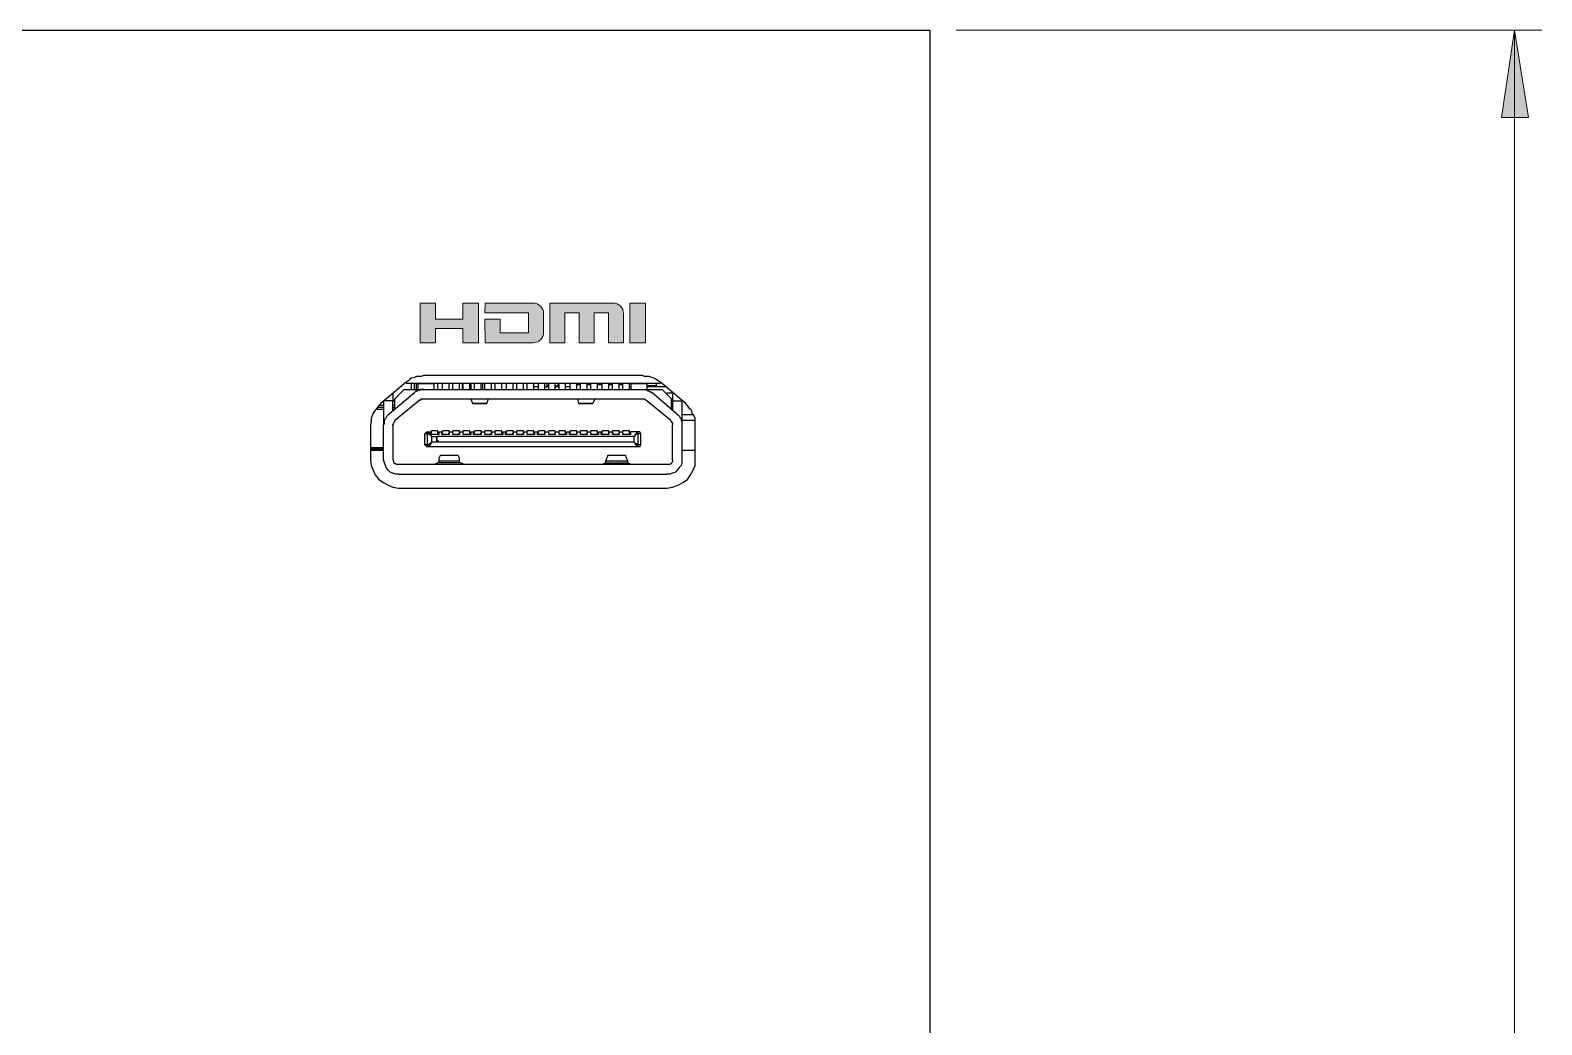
# Model space of a CAD drawing. Header units: inches. Extents: x 45 to 557, y 129 to 755.
# Drawn here: x 395.9 to 556.9, y 579.3 to 685.3 of the extents above; entities that cross this region are included whole.
import ezdxf

# ---------------------------------------------------------------- set-up
doc = ezdxf.new("R2010")
doc.units = ezdxf.units.IN
doc.header["$MEASUREMENT"] = 0
for name, color, linetype in [('Annotations', 7, 'Continuous'), ('Brain', 7, 'Continuous'), ('Silk screen', 7, 'Continuous')]:
    doc.layers.add(name, color=color, linetype=linetype)

# ---------------------------------------------------------------- blocks, each defined once
blk = doc.blocks.new('block 41')
at = {"layer": 'Silk screen', "true_color": 0xffffff}
h = blk.add_hatch(color=7, dxfattribs=at)
h.dxf.hatch_style = 2
h.paths.add_polyline_path([(441.94, 656.22), (443.62, 656.22), (443.62, 651.99), (441.94, 651.99), (441.94, 653.51), (439.05, 653.51), (439.05, 651.99), (437.4, 651.99), (437.4, 656.22), (439.05, 656.22), (439.05, 654.49), (441.94, 654.49)])
h = blk.add_hatch(color=7, dxfattribs=at)
h.dxf.hatch_style = 2
edge = h.paths.add_edge_path()
edge.add_spline(control_points=[(450.55, 655.11), (450.55, 655.11), (450.55, 653.1), (450.55, 653.1), (450.55, 652.79), (450.44, 652.53), (450.22, 652.31), (450, 652.1), (449.74, 651.99), (449.44, 651.99), (449.44, 651.99), (444.32, 651.99), (444.32, 651.99), (444.32, 651.99), (444.31, 654.49), (444.31, 654.49), (444.31, 654.49), (445.92, 654.49), (445.92, 654.49), (445.92, 654.49), (445.92, 653.04), (445.92, 653.04), (445.92, 653.04), (448.95, 653.04), (448.95, 653.04), (448.95, 653.04), (448.95, 655.17), (448.95, 655.17), (448.95, 655.17), (444.31, 655.17), (444.31, 655.17), (444.31, 655.17), (444.32, 656.22), (444.32, 656.22), (444.32, 656.22), (449.44, 656.22), (449.44, 656.22), (449.74, 656.22), (450, 656.11), (450.22, 655.9), (450.44, 655.68), (450.55, 655.42), (450.55, 655.11), (450.55, 655.11), (450.55, 655.11), (450.55, 655.11)], knot_values=[0, 0, 0, 0, 1, 1, 1, 2, 2, 2, 3, 3, 3, 4, 4, 4, 5, 5, 5, 6, 6, 6, 7, 7, 7, 8, 8, 8, 9, 9, 9, 10, 10, 10, 11, 11, 11, 12, 12, 12, 13, 13, 13, 14, 14, 14, 15, 15, 15, 15], degree=3, periodic=1)
h = blk.add_hatch(color=7, dxfattribs=at)
h.dxf.hatch_style = 2
edge = h.paths.add_edge_path()
edge.add_spline(control_points=[(459.07, 655.11), (459.07, 655.11), (459.07, 651.99), (459.07, 651.99), (459.07, 651.99), (457.47, 651.99), (457.47, 651.99), (457.47, 651.99), (457.47, 655.17), (457.47, 655.17), (457.47, 655.17), (455.94, 655.17), (455.94, 655.17), (455.94, 655.17), (455.94, 651.99), (455.94, 651.99), (455.94, 651.99), (454.35, 651.99), (454.35, 651.99), (454.35, 651.99), (454.35, 655.17), (454.35, 655.17), (454.35, 655.17), (452.82, 655.17), (452.82, 655.17), (452.82, 655.17), (452.82, 651.99), (452.82, 651.99), (452.82, 651.99), (451.22, 651.99), (451.22, 651.99), (451.22, 651.99), (451.22, 656.22), (451.22, 656.22), (451.22, 656.22), (457.97, 656.22), (457.97, 656.22), (458.27, 656.22), (458.53, 656.11), (458.75, 655.9), (458.96, 655.68), (459.07, 655.42), (459.07, 655.11), (459.07, 655.11), (459.07, 655.11), (459.07, 655.11)], knot_values=[0, 0, 0, 0, 1, 1, 1, 2, 2, 2, 3, 3, 3, 4, 4, 4, 5, 5, 5, 6, 6, 6, 7, 7, 7, 8, 8, 8, 9, 9, 9, 10, 10, 10, 11, 11, 11, 12, 12, 12, 13, 13, 13, 14, 14, 14, 15, 15, 15, 15], degree=3, periodic=1)
h = blk.add_hatch(color=7, dxfattribs=at)
h.dxf.hatch_style = 2
h.paths.add_polyline_path([(461.4, 653.51), (461.4, 651.99), (459.75, 651.99), (459.75, 656.22), (461.4, 656.22), (461.4, 654.49), (461.4, 653.92)])
at = {"layer": 'Silk screen', "lineweight": 0}
for points in [[(441.94, 656.22), (443.62, 656.22), (443.62, 651.99), (441.94, 651.99), (441.94, 653.51), (439.05, 653.51), (439.05, 651.99), (437.4, 651.99), (437.4, 656.22), (439.05, 656.22), (439.05, 654.49), (441.94, 654.49), (441.94, 656.22)], [(461.4, 653.51), (461.4, 651.99), (459.75, 651.99), (459.75, 656.22), (461.4, 656.22), (461.4, 654.49), (461.4, 653.92), (461.4, 653.51)]]:
    blk.add_lwpolyline(points, dxfattribs=at)
for points in [[(450.55, 655.11), (450.55, 655.11), (450.55, 653.1), (450.55, 653.1), (450.55, 652.79), (450.44, 652.53), (450.22, 652.31), (450, 652.1), (449.74, 651.99), (449.44, 651.99), (449.44, 651.99), (444.32, 651.99), (444.32, 651.99), (444.32, 651.99), (444.31, 654.49), (444.31, 654.49), (444.31, 654.49), (445.92, 654.49), (445.92, 654.49), (445.92, 654.49), (445.92, 653.04), (445.92, 653.04), (445.92, 653.04), (448.95, 653.04), (448.95, 653.04), (448.95, 653.04), (448.95, 655.17), (448.95, 655.17), (448.95, 655.17), (444.31, 655.17), (444.31, 655.17), (444.31, 655.17), (444.32, 656.22), (444.32, 656.22), (444.32, 656.22), (449.44, 656.22), (449.44, 656.22), (449.74, 656.22), (450, 656.11), (450.22, 655.9), (450.44, 655.68), (450.55, 655.42), (450.55, 655.11), (450.55, 655.11), (450.55, 655.11), (450.55, 655.11)], [(459.07, 655.11), (459.07, 655.11), (459.07, 651.99), (459.07, 651.99), (459.07, 651.99), (457.47, 651.99), (457.47, 651.99), (457.47, 651.99), (457.47, 655.17), (457.47, 655.17), (457.47, 655.17), (455.94, 655.17), (455.94, 655.17), (455.94, 655.17), (455.94, 651.99), (455.94, 651.99), (455.94, 651.99), (454.35, 651.99), (454.35, 651.99), (454.35, 651.99), (454.35, 655.17), (454.35, 655.17), (454.35, 655.17), (452.82, 655.17), (452.82, 655.17), (452.82, 655.17), (452.82, 651.99), (452.82, 651.99), (452.82, 651.99), (451.22, 651.99), (451.22, 651.99), (451.22, 651.99), (451.22, 656.22), (451.22, 656.22), (451.22, 656.22), (457.97, 656.22), (457.97, 656.22), (458.27, 656.22), (458.53, 656.11), (458.75, 655.9), (458.96, 655.68), (459.07, 655.42), (459.07, 655.11), (459.07, 655.11), (459.07, 655.11), (459.07, 655.11)]]:
    blk.add_open_spline(points, degree=3, knots=[0, 0, 0, 0, 1, 1, 1, 2, 2, 2, 3, 3, 3, 4, 4, 4, 5, 5, 5, 6, 6, 6, 7, 7, 7, 8, 8, 8, 9, 9, 9, 10, 10, 10, 11, 11, 11, 12, 12, 12, 13, 13, 13, 14, 14, 14, 15, 15, 15, 15], dxfattribs=at)
blk = doc.blocks.new('block 40')
at = {"layer": 'Silk screen'}
blk.add_blockref('block 41', (0, 0), dxfattribs=at)

msp = doc.modelspace()

# ---------------------------------------------------------------- hatches: boundary and pattern name
at = {"layer": 'Annotations', "true_color": 0xffffff}
h = msp.add_hatch(color=7, dxfattribs=at)
h.dxf.hatch_style = 2
h.paths.add_polyline_path([(554, 685.3), (555.5, 676), (552.6, 676)])
h.paths.add_polyline_path([(554, 345.2), (552.6, 354.5), (555.5, 354.5)])

# ---------------------------------------------------------------- linework, layer by layer
at = {"layer": 'Annotations', "color": 7, "lineweight": 18, "true_color": 0xffffff}
for points in [[(494.5, 685.3), (556.9, 685.3)], [(554, 685.3), (555.5, 676), (552.6, 676), (554, 685.3)], [(554, 345.2), (554, 685.3)]]:
    msp.add_lwpolyline(points, dxfattribs=at)
at = {"layer": 'Annotations', "lineweight": 0}
msp.add_lwpolyline([(554, 685.3), (555.5, 676), (552.6, 676)], dxfattribs=at)
at = {"layer": 'Brain', "color": 7, "lineweight": 25, "true_color": 0xffffff}
for points in [[(264.9, 685.3), (491.7, 685.3)], [(491.7, 685.3), (491.7, 345.2)], [(435.9, 647.8), (433.2, 645.5)], [(437.8, 648.5), (437.5, 648.4), (437.3, 648.4), (437, 648.4), (436.8, 648.3), (436.5, 648.2), (436.3, 648.1), (436.1, 647.9), (435.9, 647.8)], [(435.9, 647.7), (463, 647.7)], [(436.5, 647), (436.5, 647.7)], [(436.8, 647), (436.8, 647.7)], [(437, 647), (437, 647.7)], [(438.9, 647.6), (437.2, 647.6)], [(437.2, 647), (437.2, 647.6)], [(461.1, 648.5), (437.8, 648.5)], [(438.6, 647.6), (438.6, 647.6), (438.6, 647.7)], [(438.9, 647), (438.9, 647.6)], [(439.3, 647), (439.3, 647.2), (439.3, 647.3), (439.3, 647.4), (439.3, 647.5), (439.3, 647.6), (439.3, 647.7)], [(439.8, 647), (439.8, 647.2), (439.8, 647.3), (439.8, 647.4), (439.8, 647.5), (439.8, 647.6), (439.8, 647.7)], [(440.5, 647), (440.5, 647.2), (440.5, 647.3), (440.5, 647.4), (440.5, 647.5), (440.5, 647.6), (440.5, 647.7)], [(440.9, 647), (440.9, 647.2), (440.9, 647.3), (440.9, 647.4), (440.9, 647.5), (440.9, 647.6), (440.9, 647.7)], [(441.6, 647), (441.6, 647.2), (441.6, 647.3), (441.6, 647.4), (441.6, 647.5), (441.6, 647.6), (441.6, 647.7)], [(441.9, 647.7), (441.9, 647.7)], [(441.9, 647), (441.9, 647.7)], [(441.9, 647), (441.9, 647.7)], [(442, 647), (442, 647.2), (442, 647.3), (442, 647.4), (442, 647.5), (442, 647.6), (442, 647.7)], [(442.7, 647), (442.7, 647.2), (442.7, 647.3), (442.7, 647.4), (442.7, 647.5), (442.7, 647.6), (442.7, 647.7)], [(442.8, 647.7), (442.8, 647)], [(442.8, 647), (442.8, 647.7)], [(443.2, 647), (443.2, 647.2), (443.2, 647.3), (443.2, 647.4), (443.2, 647.5), (443.2, 647.6), (443.2, 647.7)], [(443.9, 647), (443.9, 647.2), (443.9, 647.3), (443.9, 647.4), (443.9, 647.5), (443.9, 647.6), (443.9, 647.7)], [(444.1, 647.7), (444.1, 647.7)], [(444.1, 647), (444.1, 647.7)], [(444.1, 647), (444.1, 647.7)], [(444.3, 647), (444.3, 647.2), (444.3, 647.3), (444.3, 647.4), (444.3, 647.5), (444.3, 647.6), (444.3, 647.7)], [(445, 647), (445, 647.2), (445, 647.3), (445, 647.4), (445, 647.5), (445, 647.6), (445, 647.7)], [(445.4, 647), (445.4, 647.2), (445.4, 647.3), (445.4, 647.4), (445.4, 647.5), (445.4, 647.6), (445.4, 647.7)], [(446.1, 647), (446.1, 647.2), (446.1, 647.3), (446.1, 647.4), (446.1, 647.5), (446.1, 647.6), (446.1, 647.7)], [(446.6, 647), (446.6, 647.2), (446.6, 647.3), (446.6, 647.4), (446.6, 647.5), (446.6, 647.6), (446.6, 647.7)], [(447.3, 647), (447.3, 647.2), (447.3, 647.3), (447.3, 647.4), (447.3, 647.5), (447.3, 647.6), (447.3, 647.7)], [(447.7, 647), (447.7, 647.2), (447.7, 647.3), (447.7, 647.4), (447.7, 647.5), (447.7, 647.6), (447.7, 647.7)], [(448.4, 647), (448.4, 647.2), (448.4, 647.3), (448.4, 647.4), (448.4, 647.5), (448.4, 647.6), (448.4, 647.7)], [(448.8, 647), (448.8, 647.2), (448.8, 647.3), (448.8, 647.4), (448.8, 647.5), (448.8, 647.6), (448.8, 647.7)], [(449.5, 647), (449.5, 647.2), (449.5, 647.3), (449.5, 647.4), (449.5, 647.5), (449.5, 647.6), (449.5, 647.7)], [(450, 647), (450, 647.2), (450, 647.3), (450, 647.4), (450, 647.5), (450, 647.6), (450, 647.7)], [(450.7, 647), (450.7, 647.2), (450.7, 647.3), (450.7, 647.4), (450.7, 647.5), (450.7, 647.6), (450.7, 647.7)], [(450.9, 647.7), (450.9, 647.4)], [(450.9, 647.3), (450.9, 647.3), (450.9, 647.4)], [(450.9, 647.4), (451.1, 647.4)], [(451.1, 647), (451.1, 647.2), (451.1, 647.3), (451.1, 647.4), (451.1, 647.5), (451.1, 647.6), (451.1, 647.7)], [(451.8, 647), (451.8, 647.2), (451.8, 647.3), (451.8, 647.4), (451.8, 647.5), (451.8, 647.6), (451.8, 647.7)], [(451.8, 647.4), (452.1, 647.4)], [(452.1, 647.4), (452.1, 647.7)], [(452.1, 647.3), (452.1, 647.3), (452.1, 647.4)], [(452.2, 647), (452.2, 647.2), (452.2, 647.3), (452.2, 647.4), (452.2, 647.5), (452.2, 647.6), (452.2, 647.7)], [(452.9, 647), (452.9, 647.2), (452.9, 647.3), (452.9, 647.4), (452.9, 647.5), (452.9, 647.6), (452.9, 647.7)], [(453.4, 647), (453.4, 647.2), (453.4, 647.3), (453.4, 647.4), (453.4, 647.5), (453.4, 647.6), (453.4, 647.7)], [(454.1, 647), (454.1, 647.2), (454.1, 647.3), (454.1, 647.4), (454.1, 647.5), (454.1, 647.6), (454.1, 647.7)], [(454.3, 647.5), (454.2, 647.5), (454.1, 647.5)], [(454.5, 647.5), (454.3, 647.5)], [(454.5, 647), (454.5, 647.2), (454.5, 647.3), (454.5, 647.4), (454.5, 647.5), (454.5, 647.6), (454.5, 647.7)], [(455.2, 647), (455.2, 647.2), (455.2, 647.3), (455.2, 647.4), (455.2, 647.5), (455.2, 647.6), (455.2, 647.7)], [(455.6, 647.5), (455.2, 647.5)], [(455.6, 647), (455.6, 647.2), (455.6, 647.3), (455.6, 647.4), (455.6, 647.5), (455.6, 647.6), (455.6, 647.7)], [(456.3, 647), (456.3, 647.2), (456.3, 647.3), (456.3, 647.4), (456.3, 647.5), (456.3, 647.6), (456.3, 647.7)], [(456.8, 647.5), (456.3, 647.5)], [(456.8, 647), (456.8, 647.2), (456.8, 647.3), (456.8, 647.4), (456.8, 647.5), (456.8, 647.6), (456.8, 647.7)], [(457.5, 647), (457.5, 647.2), (457.5, 647.3), (457.5, 647.4), (457.5, 647.5), (457.5, 647.6), (457.5, 647.7)], [(457.9, 647.5), (457.5, 647.5)], [(457.9, 647), (457.9, 647.2), (457.9, 647.3), (457.9, 647.4), (457.9, 647.5), (457.9, 647.6), (457.9, 647.7)], [(458.6, 647), (458.6, 647.2), (458.6, 647.3), (458.6, 647.4), (458.6, 647.5), (458.6, 647.6), (458.6, 647.7)], [(459, 647.5), (458.6, 647.5)], [(459, 647), (459, 647.2), (459, 647.3), (459, 647.4), (459, 647.5), (459, 647.6), (459, 647.7)], [(459, 647.5), (459, 647.5)], [(459.7, 647), (459.7, 647.2), (459.7, 647.3), (459.7, 647.4), (459.7, 647.5), (459.7, 647.6), (459.7, 647.7)], [(461.6, 647.6), (459.9, 647.6)], [(459.9, 647), (459.9, 647.6)], [(463, 647.8), (462.8, 647.9), (462.5, 648.1), (462.3, 648.2), (462.1, 648.3), (461.8, 648.4), (461.6, 648.4), (461.3, 648.4), (461.1, 648.5)], [(461.4, 647.7), (461.4, 647.6)], [(461.6, 647), (461.6, 647.6)], [(462.6, 647.4), (461.6, 647.4)], [(462.6, 647.4), (462.6, 647.7)], [(462.6, 647.3), (462.6, 647.3), (462.6, 647.4)], [(465.7, 645.5), (463, 647.8)], [(433.5, 645.8), (433.5, 645.8)], [(433.5, 645.8), (433.5, 645.8)], [(433.5, 645.8), (433.5, 643.2)], [(434.5, 645.8), (433.5, 645.8)], [(434.1, 644.4), (436.8, 646.7)], [(434.5, 646.6), (434.5, 645.8)], [(434.5, 645.8), (434.7, 645.8)], [(434.5, 644.8), (434.5, 645.8)], [(435.7, 647), (434.7, 646)], [(434.7, 644.9), (434.7, 646)], [(437.4, 645.9), (434.7, 643.7)], [(435.7, 647), (437.8, 647)], [(437.8, 647), (437.7, 647), (437.5, 647), (437.4, 647), (437.3, 646.9), (437.1, 646.9), (437, 646.8), (436.9, 646.8), (436.8, 646.7)], [(437.4, 645.9), (437.5, 645.9), (437.5, 646), (437.6, 646), (437.7, 646), (437.8, 646)], [(437.8, 647), (461.1, 647)], [(437.8, 646), (461.1, 646)], [(442.8, 646), (443, 645.5)], [(444.5, 645.5), (444.7, 646)], [(450, 647.3), (450, 647.3), (449.8, 647.3), (449.7, 647.3), (449.6, 647.3), (449.5, 647.3)], [(450, 647.3), (449.5, 647.3)], [(450.7, 647.3), (450.9, 647.3)], [(451.1, 647.3), (450.7, 647.3)], [(452.2, 647.3), (451.8, 647.3)], [(452.1, 647.3), (452.2, 647.3)], [(453.4, 647.3), (453.4, 647.3), (453.3, 647.3), (453.2, 647.3), (453, 647.3), (452.9, 647.3)], [(453.4, 647.3), (452.9, 647.3)], [(454.3, 645.5), (454.2, 646)], [(456, 646), (455.8, 645.5)], [(459.9, 647.3), (459.7, 647.3)], [(461.1, 647), (463.2, 647)], [(461.1, 647), (461.2, 647), (461.3, 647), (461.5, 647), (461.6, 646.9), (461.7, 646.9), (461.8, 646.8), (461.9, 646.8), (462.1, 646.7)], [(461.1, 646), (461.1, 646), (461.2, 646), (461.3, 646), (461.4, 645.9)], [(464.1, 643.7), (461.4, 645.9)], [(463.6, 647.3), (461.6, 647.3)], [(464.7, 644.4), (462.1, 646.7)], [(463.2, 647), (464.2, 646)], [(464.3, 646.6), (463.7, 646.6)], [(464.2, 644.9), (464.2, 646)], [(464.3, 646.6), (464.3, 645.8)], [(464.3, 645.8), (464.3, 644.8)], [(464.3, 645.8), (465.3, 645.8)], [(465.3, 645.8), (465.3, 645.8)], [(465.3, 645.8), (465.3, 643.2)], [(433.2, 645.5), (433, 645.3), (432.8, 645), (432.6, 644.8), (432.4, 644.5), (432.3, 644.2), (432.2, 643.9), (432.2, 643.6), (432.1, 643.2)], [(432.7, 644.9), (433.5, 644.9)], [(433.5, 645.1), (432.8, 645.1)], [(433.5, 645.3), (433, 645.3)], [(433.5, 643.2), (433.6, 643.4), (433.6, 643.6), (433.6, 643.7), (433.7, 643.9), (433.8, 644), (433.9, 644.2), (434, 644.3), (434.1, 644.4)], [(434.7, 645.3), (434.5, 645.3)], [(434.7, 645.1), (434.5, 645.1)], [(434.5, 644.9), (434.7, 644.9)], [(443, 645.5), (443, 645.5)], [(444.5, 645.5), (443, 645.5)], [(443, 645.5), (444.5, 645.5)], [(444.5, 645.5), (444.5, 645.5)], [(454.3, 645.5), (454.3, 645.5)], [(455.8, 645.5), (454.3, 645.5)], [(454.3, 645.5), (455.8, 645.5)], [(455.8, 645.5), (455.8, 645.5)], [(464.7, 644.4), (464.9, 644.3), (465, 644.2), (465.1, 644), (465.2, 643.9), (465.2, 643.7), (465.3, 643.6), (465.3, 643.4), (465.3, 643.2)], [(466.5, 644.3), (465.3, 644.3)], [(466.7, 643.2), (466.7, 643.6), (466.7, 643.9), (466.6, 644.2), (466.4, 644.5), (466.3, 644.8), (466.1, 645), (465.9, 645.3), (465.7, 645.5)], [(432.1, 643.2), (432.1, 639.5)], [(433.5, 639.5), (433.5, 643.2)], [(434.5, 643.2), (434.5, 643.3), (434.6, 643.4), (434.6, 643.5), (434.7, 643.6), (434.7, 643.7)], [(434.5, 643.2), (434.5, 639.5)], [(439.3, 642.6), (438.6, 642.6)], [(438.6, 642.2), (438.6, 642.6)], [(439.3, 642.2), (439.3, 642.6)], [(440.5, 642.6), (439.8, 642.6)], [(439.8, 642.2), (439.8, 642.6)], [(440.5, 642.2), (440.5, 642.6)], [(441.6, 642.6), (440.9, 642.6)], [(440.9, 642.2), (440.9, 642.6)], [(441.6, 642.2), (441.6, 642.6)], [(442.7, 642.6), (442, 642.6)], [(442, 642.2), (442, 642.6)], [(442.7, 642.2), (442.7, 642.6)], [(443.2, 642.2), (443.2, 642.6)], [(443.9, 642.6), (443.2, 642.6)], [(443.9, 642.2), (443.9, 642.6)], [(444.3, 642.2), (444.3, 642.6)], [(445, 642.6), (444.3, 642.6)], [(445, 642.2), (445, 642.6)], [(446.1, 642.6), (445.4, 642.6)], [(445.4, 642.2), (445.4, 642.6)], [(446.1, 642.2), (446.1, 642.6)], [(446.6, 642.2), (446.6, 642.6)], [(447.3, 642.6), (446.6, 642.6)], [(447.3, 642.2), (447.3, 642.6)], [(447.7, 642.2), (447.7, 642.6)], [(448.4, 642.6), (447.7, 642.6)], [(448.4, 642.2), (448.4, 642.6)], [(448.8, 642.2), (448.8, 642.6)], [(449.5, 642.6), (448.8, 642.6)], [(449.5, 642.2), (449.5, 642.6)], [(450, 642.2), (450, 642.6)], [(450.7, 642.6), (450, 642.6)], [(450.7, 642.2), (450.7, 642.6)], [(451.1, 642.2), (451.1, 642.6)], [(451.8, 642.6), (451.1, 642.6)], [(451.8, 642.2), (451.8, 642.6)], [(452.9, 642.6), (452.2, 642.6)], [(452.2, 642.2), (452.2, 642.6)], [(452.9, 642.2), (452.9, 642.6)], [(454.1, 642.6), (453.4, 642.6)], [(453.4, 642.2), (453.4, 642.6)], [(454.1, 642.2), (454.1, 642.6)], [(454.5, 642.2), (454.5, 642.6)], [(455.2, 642.6), (454.5, 642.6)], [(455.2, 642.2), (455.2, 642.6)], [(456.3, 642.6), (455.6, 642.6)], [(455.6, 642.2), (455.6, 642.6)], [(456.3, 642.2), (456.3, 642.6)], [(457.5, 642.6), (456.8, 642.6)], [(456.8, 642.2), (456.8, 642.6)], [(457.5, 642.2), (457.5, 642.6)], [(458.6, 642.6), (457.9, 642.6)], [(457.9, 642.6), (457.9, 642.2)], [(458.6, 642.2), (458.6, 642.6)], [(459, 642.2), (459, 642.6)], [(459.7, 642.6), (459, 642.6)], [(459.7, 642.2), (459.7, 642.6)], [(464.1, 643.7), (464.1, 643.6), (464.2, 643.6), (464.2, 643.5), (464.3, 643.5), (464.3, 643.4), (464.3, 643.3), (464.3, 643.2)], [(464.3, 639.5), (464.3, 643.2)], [(466.7, 643.7), (465.3, 643.7)], [(465.3, 643.2), (465.3, 639.5)], [(466.7, 639.5), (466.7, 643.2)], [(437.9, 642.3), (438.1, 642.5)], [(438.2, 642.3), (437.9, 642.3)], [(437.9, 641.1), (437.9, 642.3)], [(438.1, 640.9), (437.9, 641.1)], [(438.2, 641.1), (437.9, 641.1)], [(438.1, 642.5), (438.3, 642.5)], [(438.2, 642.3), (438.2, 642.4), (438.3, 642.4), (438.3, 642.5)], [(438.2, 642.3), (438.2, 642.4), (438.3, 642.4), (438.3, 642.5)], [(438.2, 642.3), (438.2, 642.3)], [(438.2, 641.1), (438.2, 642.3)], [(438.6, 642), (438.5, 642.1), (438.5, 642.2), (438.4, 642.2), (438.3, 642.2), (438.3, 642.3), (438.2, 642.3)], [(438.5, 641.3), (438.4, 641.2), (438.3, 641.1), (438.2, 641.1)], [(438.3, 641), (438.3, 641), (438.2, 641), (438.2, 641.1)], [(438.2, 641.1), (438.2, 641.1)], [(438.3, 640.9), (438.3, 641), (438.2, 641), (438.2, 641.1)], [(438.3, 642.5), (438.3, 642.5)], [(438.3, 642.5), (438.3, 642.5)], [(438.3, 642.5), (438.6, 642.5)], [(438.3, 642.5), (438.4, 642.4), (438.5, 642.2), (438.6, 642)], [(438.3, 642.5), (438.3, 642.5)], [(438.6, 641.4), (438.6, 641.3), (438.5, 641.2), (438.5, 641.1), (438.4, 641.1), (438.4, 641), (438.3, 640.9)], [(438.3, 640.9), (438.3, 640.9), (438.3, 641)], [(438.3, 641), (438.3, 640.9)], [(438.6, 641.4), (438.5, 641.3)], [(438.6, 642.2), (438.6, 642.3), (438.6, 642.4), (438.6, 642.5)], [(439.4, 642.2), (438.6, 642.2)], [(438.6, 642), (439.2, 642)], [(438.6, 642), (438.6, 641.4)], [(439.2, 641.4), (438.6, 641.4)], [(439.2, 642), (439.2, 641.5)], [(439.2, 642), (439.2, 642)], [(460.2, 642), (439.2, 642)], [(439.2, 641.4), (439.2, 642)], [(439.2, 641.5), (439.3, 641.6)], [(439.3, 641.5), (439.2, 641.4)], [(460.2, 641.4), (439.2, 641.4)], [(439.2, 641.4), (439.2, 641.4)], [(439.3, 641.6), (439.3, 641.5)], [(439.4, 642.5), (439.7, 642.5)], [(439.4, 642.5), (439.4, 642.5), (439.4, 642.4), (439.4, 642.3), (439.4, 642.2)], [(439.7, 642.2), (439.7, 642.3), (439.7, 642.4), (439.7, 642.5)], [(440.5, 642.2), (439.7, 642.2)], [(440.5, 642.5), (440.9, 642.5)], [(440.5, 642.5), (440.5, 642.5), (440.5, 642.4), (440.5, 642.3), (440.5, 642.2)], [(440.9, 642.2), (440.9, 642.3), (440.9, 642.4), (440.9, 642.5)], [(441.6, 642.2), (440.9, 642.2)], [(441.6, 642.5), (442, 642.5)], [(441.6, 642.5), (441.6, 642.5), (441.6, 642.4), (441.6, 642.3), (441.6, 642.2)], [(442, 642.2), (442, 642.3), (442, 642.4), (442, 642.5)], [(442.8, 642.2), (442, 642.2)], [(442.8, 642.5), (443.1, 642.5)], [(442.8, 642.5), (442.8, 642.5), (442.8, 642.4), (442.8, 642.3), (442.8, 642.2)], [(443.1, 642.2), (443.1, 642.3), (443.1, 642.4), (443.1, 642.5)], [(443.9, 642.2), (443.1, 642.2)], [(443.9, 642.5), (444.3, 642.5)], [(443.9, 642.5), (443.9, 642.5), (443.9, 642.4), (443.9, 642.3), (443.9, 642.2)], [(444.3, 642.2), (444.3, 642.3), (444.3, 642.4), (444.3, 642.5)], [(445, 642.2), (444.3, 642.2)], [(445, 642.5), (445.4, 642.5)], [(445, 642.5), (445, 642.5), (445, 642.4), (445, 642.3), (445, 642.2)], [(445.4, 642.2), (445.4, 642.3), (445.4, 642.4), (445.4, 642.5)], [(446.2, 642.2), (445.4, 642.2)], [(446.2, 642.5), (446.5, 642.5)], [(446.2, 642.5), (446.2, 642.5), (446.2, 642.4), (446.2, 642.3), (446.2, 642.2)], [(446.5, 642.2), (446.5, 642.3), (446.5, 642.4), (446.5, 642.5)], [(447.3, 642.2), (446.5, 642.2)], [(447.3, 642.5), (447.7, 642.5)], [(447.3, 642.5), (447.3, 642.5), (447.3, 642.4), (447.3, 642.3), (447.3, 642.2)], [(447.7, 642.2), (447.7, 642.3), (447.7, 642.4), (447.7, 642.5)], [(448.4, 642.2), (447.7, 642.2)], [(448.4, 642.5), (448.8, 642.5)], [(448.4, 642.5), (448.4, 642.5), (448.4, 642.4), (448.4, 642.3), (448.4, 642.2)], [(448.8, 642.2), (448.8, 642.3), (448.8, 642.4), (448.8, 642.5)], [(449.6, 642.2), (448.8, 642.2)], [(449.6, 642.5), (449.9, 642.5)], [(449.6, 642.5), (449.6, 642.5), (449.6, 642.4), (449.6, 642.3), (449.6, 642.2)], [(449.9, 642.2), (449.9, 642.3), (449.9, 642.4), (449.9, 642.5)], [(450.7, 642.2), (449.9, 642.2)], [(450.7, 642.5), (451.1, 642.5)], [(450.7, 642.5), (450.7, 642.5), (450.7, 642.4), (450.7, 642.3), (450.7, 642.2)], [(451.1, 642.2), (451.1, 642.3), (451.1, 642.4), (451.1, 642.5)], [(451.8, 642.2), (451.1, 642.2)], [(451.8, 642.5), (452.2, 642.5)], [(451.8, 642.5), (451.8, 642.5), (451.8, 642.4), (451.8, 642.3), (451.8, 642.2)], [(452.2, 642.2), (452.2, 642.3), (452.2, 642.4), (452.2, 642.5)], [(453, 642.2), (452.2, 642.2)], [(453, 642.5), (453.3, 642.5)], [(453, 642.5), (453, 642.5), (453, 642.4), (453, 642.3), (453, 642.2)], [(453.3, 642.2), (453.3, 642.3), (453.3, 642.4), (453.3, 642.5)], [(454.1, 642.2), (453.3, 642.2)], [(454.1, 642.5), (454.5, 642.5)], [(454.1, 642.5), (454.1, 642.5), (454.1, 642.4), (454.1, 642.3), (454.1, 642.2)], [(454.5, 642.2), (454.5, 642.3), (454.5, 642.4), (454.5, 642.5)], [(455.2, 642.2), (454.5, 642.2)], [(455.2, 642.5), (455.6, 642.5)], [(455.2, 642.5), (455.2, 642.5), (455.2, 642.4), (455.2, 642.3), (455.2, 642.2)], [(455.6, 642.2), (455.6, 642.3), (455.6, 642.4), (455.6, 642.5)], [(456.4, 642.2), (455.6, 642.2)], [(456.4, 642.5), (456.7, 642.5)], [(456.4, 642.5), (456.4, 642.5), (456.4, 642.4), (456.4, 642.3), (456.4, 642.2)], [(456.7, 642.2), (456.7, 642.3), (456.7, 642.4), (456.7, 642.5)], [(457.5, 642.2), (456.7, 642.2)], [(457.5, 642.5), (457.9, 642.5)], [(457.5, 642.5), (457.5, 642.5), (457.5, 642.4), (457.5, 642.3), (457.5, 642.2)], [(457.9, 642.2), (457.9, 642.3), (457.9, 642.4), (457.9, 642.5)], [(458.6, 642.2), (457.9, 642.2)], [(458.6, 642.5), (459, 642.5)], [(458.6, 642.5), (458.6, 642.5), (458.6, 642.4), (458.6, 642.3), (458.6, 642.2)], [(459, 642.2), (459, 642.3), (459, 642.4), (459, 642.5)], [(459.8, 642.2), (459, 642.2)], [(460.5, 642.5), (459.8, 642.5)], [(459.8, 642.5), (459.8, 642.5), (459.8, 642.4), (459.8, 642.3), (459.8, 642.2)], [(460.2, 642), (460.3, 642.1), (460.3, 642.2), (460.4, 642.3), (460.5, 642.4), (460.5, 642.5)], [(460.6, 642.3), (460.6, 642.3), (460.5, 642.3), (460.4, 642.2), (460.2, 642)], [(460.2, 641.4), (460.2, 642)], [(460.5, 640.9), (460.5, 641), (460.4, 641.1), (460.3, 641.2), (460.3, 641.3), (460.2, 641.4)], [(460.6, 641.1), (460.6, 641.1), (460.5, 641.2), (460.4, 641.2), (460.2, 641.4)], [(460.8, 642.5), (460.5, 642.5)], [(460.6, 642.5), (460.5, 642.5)], [(460.5, 642.5), (460.5, 642.5)], [(460.5, 642.5), (460.6, 642.5), (460.6, 642.4), (460.6, 642.3)], [(460.6, 642.5), (460.5, 642.5)], [(460.6, 641.1), (460.6, 641), (460.5, 640.9)], [(460.6, 641), (460.5, 640.9)], [(460.5, 640.9), (460.6, 641)], [(460.6, 642.3), (460.6, 642.4), (460.6, 642.5)], [(460.9, 642.3), (460.6, 642.3)], [(460.6, 642.3), (460.6, 642.3)], [(460.6, 642.3), (460.6, 641.1)], [(460.6, 641.1), (460.6, 641.1), (460.6, 641)], [(460.6, 641.1), (460.6, 641.1)], [(460.9, 641.1), (460.6, 641.1)], [(460.9, 642.3), (460.8, 642.5)], [(460.8, 640.9), (460.9, 641.1)], [(460.9, 641.1), (460.9, 642.3)], [(433.5, 640.8), (432.1, 640.8)], [(432.1, 640.7), (433.5, 640.7)], [(433.5, 640.5), (432.1, 640.5)], [(432.1, 639.5), (432.2, 638.9), (432.4, 638.4), (432.6, 637.9), (433, 637.4), (433.5, 637.1), (434, 636.8), (434.5, 636.6), (435.1, 636.5)], [(435.1, 638), (434.8, 638), (434.5, 638.1), (434.2, 638.2), (434, 638.4), (433.8, 638.7), (433.7, 638.9), (433.6, 639.2), (433.5, 639.5)], [(435.1, 639), (435, 639), (434.9, 639), (434.8, 639.1), (434.7, 639.1), (434.6, 639.2), (434.6, 639.3), (434.6, 639.4), (434.5, 639.5)], [(438.3, 640.9), (438.1, 640.9)], [(438.3, 640.9), (438.3, 640.9)], [(460.5, 640.9), (438.3, 640.9)], [(439.4, 639.4), (439.4, 639.3), (439.3, 639.2)], [(439.6, 640), (439.5, 639.9), (439.4, 639.7), (439.4, 639.4)], [(439.4, 639.4), (441.6, 639.4)], [(439.6, 640), (441.4, 640)], [(441.6, 639.4), (441.6, 639.7), (441.5, 639.9), (441.4, 640)], [(441.7, 639.2), (441.6, 639.2), (441.6, 639.3), (441.6, 639.4)], [(457.2, 639.4), (457.3, 639.7), (457.4, 639.9), (457.4, 640)], [(457.2, 639.2), (457.2, 639.2), (457.2, 639.3), (457.2, 639.4)], [(457.2, 639.4), (459.5, 639.4)], [(457.4, 640), (459.3, 640)], [(459.3, 640), (459.3, 639.9), (459.4, 639.7), (459.5, 639.4)], [(459.5, 639.4), (459.5, 639.3), (459.5, 639.2)], [(460.8, 640.9), (460.5, 640.9)], [(460.5, 640.9), (460.5, 640.9)], [(465.3, 639.5), (465.3, 639.2), (465.2, 638.9), (465, 638.7), (464.8, 638.4), (464.6, 638.2), (464.3, 638.1), (464, 638), (463.7, 638)], [(464.3, 639.5), (464.3, 639.4), (464.3, 639.3), (464.2, 639.2), (464.1, 639.1), (464, 639), (463.8, 639), (463.7, 639)], [(463.7, 636.5), (464.3, 636.6), (464.9, 636.8), (465.4, 637.1), (465.9, 637.4), (466.2, 637.9), (466.5, 638.4), (466.7, 638.9), (466.7, 639.5)], [(466.7, 640.5), (465.3, 640.5)], [(463.7, 639), (435.1, 639)], [(435.1, 638), (463.7, 638)], [(439.3, 639.2), (438.9, 639)], [(441.7, 639.2), (439.3, 639.2)], [(442.1, 639), (441.7, 639.2)], [(456.7, 639), (457.2, 639.2)], [(457.2, 639.2), (459.5, 639.2)], [(459.5, 639.2), (460, 639)], [(435.1, 636.5), (463.7, 636.5)]]:
    msp.add_lwpolyline(points, dxfattribs=at)

# ---------------------------------------------------------------- block references
at = {"layer": 'Silk screen'}
msp.add_blockref('block 40', (0, 0), dxfattribs=at)

doc.saveas('drawing.dxf')
